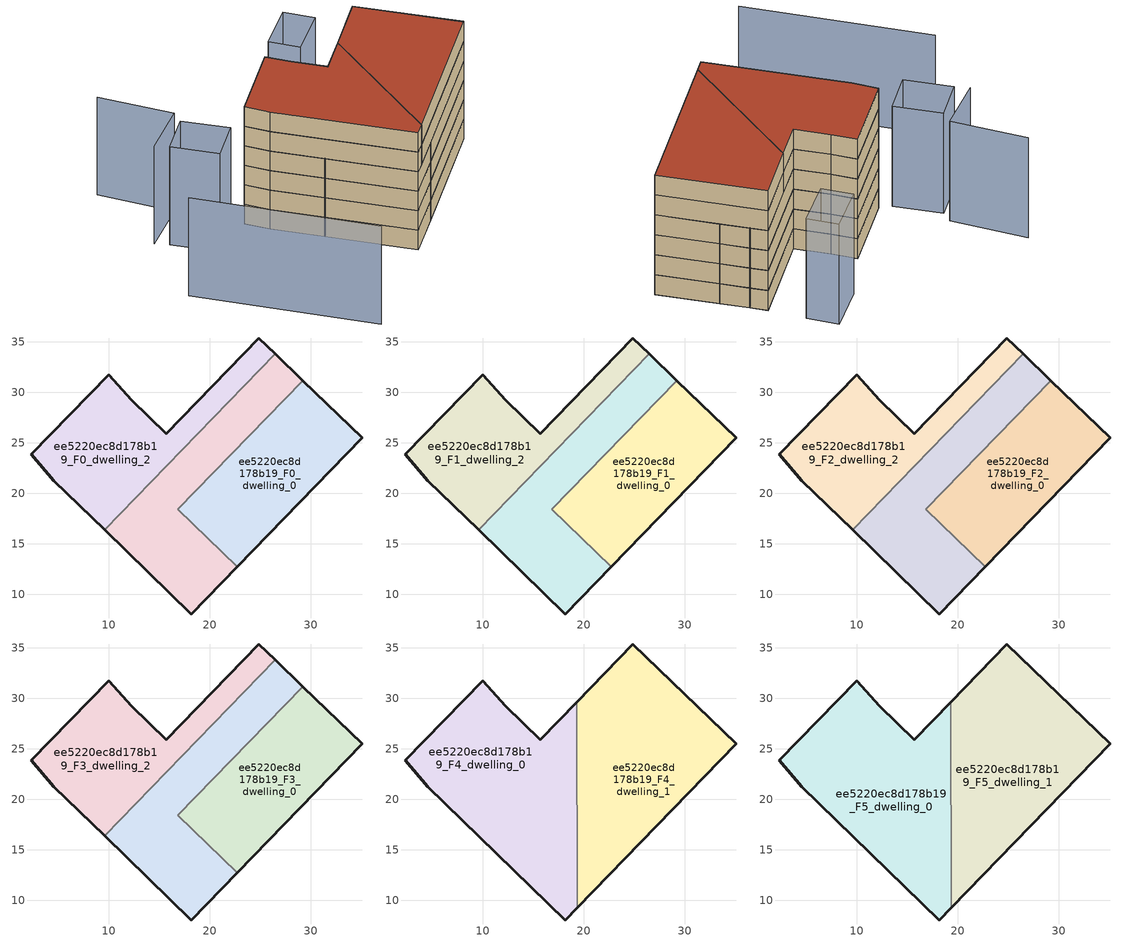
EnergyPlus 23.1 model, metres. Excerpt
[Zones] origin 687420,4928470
ee5220ec8d178b19_F0_dwelling_0
 floor ground (EU_floor_Construction): 22.72,12.73 35.1,25.48 29.23,31.17 16.86,18.42 z0
 wall outside (EU_wall_Construction): 29.23,31.17 35.1,25.48 22.72,12.73 z0:3
 wall to ee5220ec8d178b19_F0_dwelling_1 (EU_wall_Construction): 22.72,12.73 16.86,18.42 29.23,31.17 z0:3
ee5220ec8d178b19_F0_dwelling_1
 floor ground (EU_floor_Construction): 22.72,12.73 16.86,18.42 29.23,31.17 26.51,33.8 9.6,16.38 18.19,8.05 z0
 wall outside (EU_wall_Construction): 22.72,12.73 18.19,8.05 9.6,16.38 / 26.51,33.8 29.23,31.17 z0:3
 wall to ee5220ec8d178b19_F0_dwelling_2 (EU_wall_Construction): 9.6,16.38 26.51,33.8 z0:3
ee5220ec8d178b19_F0_dwelling_2
 floor ground (EU_floor_Construction): 15.71,25.92 12.32,29.21 10.01,31.72 2.37,23.87 4.59,21.24 9.6,16.38 26.51,33.8 24.89,35.38 z0
 wall outside (EU_wall_Construction): 9.6,16.38 4.59,21.24 2.37,23.87 10.01,31.72 12.32,29.21 15.71,25.92 24.89,35.38 26.51,33.8 z0:3
ee5220ec8d178b19_F1_dwelling_0
 floor to ee5220ec8d178b19_F0_dwelling_0 (EU_floor_Construction): 22.72,12.73 35.1,25.48 29.23,31.17 16.86,18.42 z3
 wall outside (EU_wall_Construction): 29.23,31.17 35.1,25.48 22.72,12.73 z3:6
 wall to ee5220ec8d178b19_F1_dwelling_1 (EU_wall_Construction): 22.72,12.73 16.86,18.42 29.23,31.17 z3:6
ee5220ec8d178b19_F1_dwelling_1
 floor to ee5220ec8d178b19_F0_dwelling_1 (EU_floor_Construction): 22.72,12.73 16.86,18.42 29.23,31.17 26.51,33.8 9.6,16.38 18.19,8.05 z3
 wall outside (EU_wall_Construction): 22.72,12.73 18.19,8.05 9.6,16.38 / 26.51,33.8 29.23,31.17 z3:6
 wall to ee5220ec8d178b19_F1_dwelling_2 (EU_wall_Construction): 9.6,16.38 26.51,33.8 z3:6
ee5220ec8d178b19_F1_dwelling_2
 floor to ee5220ec8d178b19_F0_dwelling_2 (EU_floor_Construction): 15.71,25.92 12.32,29.21 10.01,31.72 2.37,23.87 4.59,21.24 9.6,16.38 26.51,33.8 24.89,35.38 z3
 wall outside (EU_wall_Construction): 9.6,16.38 4.59,21.24 2.37,23.87 10.01,31.72 12.32,29.21 15.71,25.92 24.89,35.38 26.51,33.8 z3:6
ee5220ec8d178b19_F2_dwelling_0
 floor to ee5220ec8d178b19_F1_dwelling_0 (EU_floor_Construction): 22.72,12.73 35.1,25.48 29.23,31.17 16.86,18.42 z6
 wall outside (EU_wall_Construction): 29.23,31.17 35.1,25.48 22.72,12.73 z6:9
 wall to ee5220ec8d178b19_F2_dwelling_1 (EU_wall_Construction): 22.72,12.73 16.86,18.42 29.23,31.17 z6:9
ee5220ec8d178b19_F2_dwelling_1
 floor to ee5220ec8d178b19_F1_dwelling_1 (EU_floor_Construction): 22.72,12.73 16.86,18.42 29.23,31.17 26.51,33.8 9.6,16.38 18.19,8.05 z6
 wall outside (EU_wall_Construction): 22.72,12.73 18.19,8.05 9.6,16.38 / 26.51,33.8 29.23,31.17 z6:9
 wall to ee5220ec8d178b19_F2_dwelling_2 (EU_wall_Construction): 9.6,16.38 26.51,33.8 z6:9
ee5220ec8d178b19_F2_dwelling_2
 floor to ee5220ec8d178b19_F1_dwelling_2 (EU_floor_Construction): 15.71,25.92 12.32,29.21 10.01,31.72 2.37,23.87 4.59,21.24 9.6,16.38 26.51,33.8 24.89,35.38 z6
 wall outside (EU_wall_Construction): 9.6,16.38 4.59,21.24 2.37,23.87 10.01,31.72 12.32,29.21 15.71,25.92 24.89,35.38 26.51,33.8 z6:9
ee5220ec8d178b19_F3_dwelling_0
 floor to ee5220ec8d178b19_F2_dwelling_0 (EU_floor_Construction): 22.72,12.73 35.1,25.48 29.23,31.17 16.86,18.42 z9
 wall outside (EU_wall_Construction): 29.23,31.17 35.1,25.48 22.72,12.73 z9:12
 wall to ee5220ec8d178b19_F3_dwelling_1 (EU_wall_Construction): 22.72,12.73 16.86,18.42 29.23,31.17 z9:12
ee5220ec8d178b19_F3_dwelling_1
 floor to ee5220ec8d178b19_F2_dwelling_1 (EU_floor_Construction): 22.72,12.73 16.86,18.42 29.23,31.17 26.51,33.8 9.6,16.38 18.19,8.05 z9
 wall outside (EU_wall_Construction): 22.72,12.73 18.19,8.05 9.6,16.38 / 26.51,33.8 29.23,31.17 z9:12
 wall to ee5220ec8d178b19_F3_dwelling_2 (EU_wall_Construction): 9.6,16.38 26.51,33.8 z9:12
ee5220ec8d178b19_F3_dwelling_2
 floor to ee5220ec8d178b19_F2_dwelling_2 (EU_floor_Construction): 15.71,25.92 12.32,29.21 10.01,31.72 2.37,23.87 4.59,21.24 9.6,16.38 26.51,33.8 24.89,35.38 z9
 wall outside (EU_wall_Construction): 9.6,16.38 4.59,21.24 2.37,23.87 10.01,31.72 12.32,29.21 15.71,25.92 24.89,35.38 26.51,33.8 z9:12
ee5220ec8d178b19_F4_dwelling_0
 floor to ee5220ec8d178b19_F3_dwelling_0 (EU_floor_Construction): 19.34,16.01 19.33,20.96 16.86,18.42 z12
 floor to ee5220ec8d178b19_F3_dwelling_1 (EU_floor_Construction): 18.19,8.05 19.36,9.26 19.34,16.01 16.86,18.42 19.33,20.96 19.31,26.38 9.6,16.38 z12
 floor to ee5220ec8d178b19_F3_dwelling_2 (EU_floor_Construction): 9.6,16.38 19.31,26.38 19.3,29.63 15.71,25.92 12.32,29.21 10.01,31.72 2.37,23.87 4.59,21.24 z12
 wall outside (EU_wall_Construction): 19.36,9.26 18.19,8.05 4.59,21.24 2.37,23.87 10.01,31.72 12.32,29.21 15.71,25.92 19.3,29.63 z12:15
 wall to ee5220ec8d178b19_F4_dwelling_1 (EU_wall_Construction): 19.3,29.63 19.36,9.26 z12:15
ee5220ec8d178b19_F4_dwelling_1
 floor to ee5220ec8d178b19_F3_dwelling_0 (EU_floor_Construction): 22.72,12.73 35.1,25.48 29.23,31.17 19.33,20.96 19.34,16.01 z12
 floor to ee5220ec8d178b19_F3_dwelling_1 (EU_floor_Construction): 19.33,20.96 29.23,31.17 26.51,33.8 19.31,26.38 z12; 19.36,9.26 22.72,12.73 19.34,16.01 z12
 floor to ee5220ec8d178b19_F3_dwelling_2 (EU_floor_Construction): 19.31,26.38 26.51,33.8 24.89,35.38 19.3,29.63 z12
 wall outside (EU_wall_Construction): 19.3,29.63 24.89,35.38 35.1,25.48 19.36,9.26 z12:15
ee5220ec8d178b19_F5_dwelling_0
 floor to ee5220ec8d178b19_F4_dwelling_0 (EU_floor_Construction): 18.19,8.05 19.36,9.26 19.3,29.63 15.71,25.92 12.32,29.21 10.01,31.72 2.37,23.87 4.59,21.24 z15
 wall outside (EU_wall_Construction): 19.36,9.26 18.19,8.05 4.59,21.24 2.37,23.87 10.01,31.72 12.32,29.21 15.71,25.92 19.3,29.63 z15:18
 wall to ee5220ec8d178b19_F5_dwelling_1 (EU_wall_Construction): 19.3,29.63 19.36,9.26 z15:18
 roof outside (EU_roof_Construction): 19.3,29.63 19.36,9.26 18.19,8.05 4.59,21.24 2.37,23.87 10.01,31.72 12.32,29.21 15.71,25.92 z18
ee5220ec8d178b19_F5_dwelling_1
 floor to ee5220ec8d178b19_F4_dwelling_1 (EU_floor_Construction): 19.36,9.26 35.1,25.48 24.89,35.38 19.3,29.63 z15
 wall outside (EU_wall_Construction): 19.3,29.63 24.89,35.38 35.1,25.48 19.36,9.26 z15:18
 roof outside (EU_roof_Construction): 35.1,25.48 19.36,9.26 19.3,29.63 24.89,35.38 z18
shading: -11.33,14.35 6.16,-3.09 / -10.17,38.54 -3.7,30.64 / -3.7,30.64 -9.43,25.95 / -3.91,28.91 0.74,24.44 / 0.74,24.44 -3.18,20.37 / -3.18,20.37 -7.82,24.83 / -7.82,24.83 -3.91,28.91 / 21.74,39.17 16.99,34.71 / 16.99,34.71 14.12,37.77 / 14.12,37.77 18.87,42.23 / 18.87,42.23 21.74,39.17 z0:15
[Building]
EU S2 Campaign: North Axis=0; Terrain=City; Solar Distribution=FullExterior
[Site:Location]
Bologna: Latitude=44.5; Longitude=11.25; Time Zone=1; Elevation=37
[SizingPeriod:WeatherFileDays]
AnnualSizingPeriod: Begin Month=1; Begin Day of Month=1; End Month=12; End Day of Month=31; Day of Week for Start Day=Monday; Use Weather File Daylight Saving Period=No; Use Weather File Rain and Snow Indicators=No
[MATERIAL]
EU_InternalMass_Material: Roughness=MediumRough; Thickness=0.1; Conductivity=1; Density=1800; Specific Heat=900; Thermal Absorptance=0.9; Solar Absorptance=0.7; Visible Absorptance=0.7
[MATERIAL:NOMASS] Roughness=MediumRough; Thermal Absorptance=0.9; Solar Absorptance=0.7; Visible Absorptance=0.7
Name | Thermal Resistance
EU_wall_NoMass | 0.905828
EU_roof_NoMass | 0.37593
EU_floor_NoMass | 0.67114
[CONSTRUCTION]
EU_wall_Construction: EU_wall_NoMass
EU_roof_Construction: EU_roof_NoMass
EU_floor_Construction: EU_floor_NoMass
EU_InternalMass_Construction: EU_InternalMass_Material
[ZONE] Type=1; Multiplier=1; Ceiling Height=autocalculate; Floor Area=autocalculate; Part of Total Floor Area=Yes
Name | Volume
ee5220ec8d178b19_F0_dwelling_0 | 435.467
ee5220ec8d178b19_F1_dwelling_0; ee5220ec8d178b19_F2_dwelling_0; ee5220ec8d178b19_F3_dwelling_0 | 435.466
ee5220ec8d178b19_F4_dwelling_0 | 653.225
ee5220ec8d178b19_F5_dwelling_0 | 653.227
ee5220ec8d178b19_F0_dwelling_1 | 435.46
ee5220ec8d178b19_F1_dwelling_1; ee5220ec8d178b19_F2_dwelling_1; ee5220ec8d178b19_F3_dwelling_1 | 435.459
ee5220ec8d178b19_F4_dwelling_1 | 653.161
ee5220ec8d178b19_F5_dwelling_1 | 653.183
ee5220ec8d178b19_F0_dwelling_2; ee5220ec8d178b19_F1_dwelling_2; ee5220ec8d178b19_F2_dwelling_2; ee5220ec8d178b19_F3_dwelling_2 | 435.463
[INTERNALMASS] Construction=EU_InternalMass_Construction
Name | Zone or ZoneList | Surface Area
ee5220ec8d178b19_F0_dwelling_0_EU_InternalMass | ee5220ec8d178b19_F0_dwelling_0 | 145.157
ee5220ec8d178b19_F0_dwelling_1_EU_InternalMass | ee5220ec8d178b19_F0_dwelling_1 | 145.153
ee5220ec8d178b19_F0_dwelling_2_EU_InternalMass | ee5220ec8d178b19_F0_dwelling_2 | 145.155
ee5220ec8d178b19_F1_dwelling_0_EU_InternalMass | ee5220ec8d178b19_F1_dwelling_0 | 145.157
ee5220ec8d178b19_F1_dwelling_1_EU_InternalMass | ee5220ec8d178b19_F1_dwelling_1 | 145.153
ee5220ec8d178b19_F1_dwelling_2_EU_InternalMass | ee5220ec8d178b19_F1_dwelling_2 | 145.155
ee5220ec8d178b19_F2_dwelling_0_EU_InternalMass | ee5220ec8d178b19_F2_dwelling_0 | 145.157
ee5220ec8d178b19_F2_dwelling_1_EU_InternalMass | ee5220ec8d178b19_F2_dwelling_1 | 145.153
ee5220ec8d178b19_F2_dwelling_2_EU_InternalMass | ee5220ec8d178b19_F2_dwelling_2 | 145.155
ee5220ec8d178b19_F3_dwelling_0_EU_InternalMass | ee5220ec8d178b19_F3_dwelling_0 | 145.157
ee5220ec8d178b19_F3_dwelling_1_EU_InternalMass | ee5220ec8d178b19_F3_dwelling_1 | 145.153
ee5220ec8d178b19_F3_dwelling_2_EU_InternalMass | ee5220ec8d178b19_F3_dwelling_2 | 145.155
ee5220ec8d178b19_F4_dwelling_0_EU_InternalMass | ee5220ec8d178b19_F4_dwelling_0 | 217.742
ee5220ec8d178b19_F4_dwelling_1_EU_InternalMass | ee5220ec8d178b19_F4_dwelling_1 | 217.727
ee5220ec8d178b19_F5_dwelling_0_EU_InternalMass | ee5220ec8d178b19_F5_dwelling_0 | 217.742
ee5220ec8d178b19_F5_dwelling_1_EU_InternalMass | ee5220ec8d178b19_F5_dwelling_1 | 217.727
[OTHEREQUIPMENT] Fuel Type=Electricity; Design Level Calculation Method=Watts/Area; Power per Zone Floor Area=1; Fraction Latent=0; Fraction Radiant=0; Fraction Lost=0; Carbon Dioxide Generation Rate=0; EndUse Subcategory=EU_Step8_InternalGains
Name | Zone or ZoneList or Space or SpaceList | Schedule
EU_Step8_InternalGain_ee5220ec8d178b19_F0_dwelling_0_f000 | ee5220ec8d178b19_F0_dwelling_0 | EU_Step8_GainSchedule_ee5220ec8d178b19_F0_dwelling_0_f000
EU_Step8_InternalGain_ee5220ec8d178b19_F0_dwelling_1_f000 | ee5220ec8d178b19_F0_dwelling_1 | EU_Step8_GainSchedule_ee5220ec8d178b19_F0_dwelling_1_f000
EU_Step8_InternalGain_ee5220ec8d178b19_F0_dwelling_2_f000 | ee5220ec8d178b19_F0_dwelling_2 | EU_Step8_GainSchedule_ee5220ec8d178b19_F0_dwelling_2_f000
EU_Step8_InternalGain_ee5220ec8d178b19_F1_dwelling_0_f000 | ee5220ec8d178b19_F1_dwelling_0 | EU_Step8_GainSchedule_ee5220ec8d178b19_F1_dwelling_0_f000
EU_Step8_InternalGain_ee5220ec8d178b19_F1_dwelling_1_f000 | ee5220ec8d178b19_F1_dwelling_1 | EU_Step8_GainSchedule_ee5220ec8d178b19_F1_dwelling_1_f000
EU_Step8_InternalGain_ee5220ec8d178b19_F1_dwelling_2_f000 | ee5220ec8d178b19_F1_dwelling_2 | EU_Step8_GainSchedule_ee5220ec8d178b19_F1_dwelling_2_f000
EU_Step8_InternalGain_ee5220ec8d178b19_F2_dwelling_0_f000 | ee5220ec8d178b19_F2_dwelling_0 | EU_Step8_GainSchedule_ee5220ec8d178b19_F2_dwelling_0_f000
EU_Step8_InternalGain_ee5220ec8d178b19_F2_dwelling_1_f000 | ee5220ec8d178b19_F2_dwelling_1 | EU_Step8_GainSchedule_ee5220ec8d178b19_F2_dwelling_1_f000
EU_Step8_InternalGain_ee5220ec8d178b19_F2_dwelling_2_f000 | ee5220ec8d178b19_F2_dwelling_2 | EU_Step8_GainSchedule_ee5220ec8d178b19_F2_dwelling_2_f000
EU_Step8_InternalGain_ee5220ec8d178b19_F3_dwelling_0_f000 | ee5220ec8d178b19_F3_dwelling_0 | EU_Step8_GainSchedule_ee5220ec8d178b19_F3_dwelling_0_f000
EU_Step8_InternalGain_ee5220ec8d178b19_F3_dwelling_1_f000 | ee5220ec8d178b19_F3_dwelling_1 | EU_Step8_GainSchedule_ee5220ec8d178b19_F3_dwelling_1_f000
EU_Step8_InternalGain_ee5220ec8d178b19_F3_dwelling_2_f000 | ee5220ec8d178b19_F3_dwelling_2 | EU_Step8_GainSchedule_ee5220ec8d178b19_F3_dwelling_2_f000
EU_Step8_InternalGain_ee5220ec8d178b19_F4_dwelling_0_f000 | ee5220ec8d178b19_F4_dwelling_0 | EU_Step8_GainSchedule_ee5220ec8d178b19_F4_dwelling_0_f000
EU_Step8_InternalGain_ee5220ec8d178b19_F4_dwelling_1_f000 | ee5220ec8d178b19_F4_dwelling_1 | EU_Step8_GainSchedule_ee5220ec8d178b19_F4_dwelling_1_f000
EU_Step8_InternalGain_ee5220ec8d178b19_F5_dwelling_0_f000 | ee5220ec8d178b19_F5_dwelling_0 | EU_Step8_GainSchedule_ee5220ec8d178b19_F5_dwelling_0_f000
EU_Step8_InternalGain_ee5220ec8d178b19_F5_dwelling_1_f000 | ee5220ec8d178b19_F5_dwelling_1 | EU_Step8_GainSchedule_ee5220ec8d178b19_F5_dwelling_1_f000
[ZONEVENTILATION:DESIGNFLOWRATE] Schedule=EU_AlwaysOn; Design Flow Rate Calculation Method=AirChanges/Hour; Air Changes per Hour=0.73129; Ventilation Type=Natural; Fan Pressure Rise=0; Fan Total Efficiency=1; Constant Term Coefficient=1; Temperature Term Coefficient=0; Velocity Term Coefficient=0; Velocity Squared Term Coefficient=0; Minimum Indoor Temperature=-100; Maximum Indoor Temperature=100; Delta Temperature=-100; Minimum Outdoor Temperature=-100; Maximum Outdoor Temperature=100; Maximum Wind Speed=40
Name | Zone or ZoneList or Space or SpaceList
EU_ConstantAir_ee5220ec8d178b19_F0_dwelling_0 | ee5220ec8d178b19_F0_dwelling_0
EU_ConstantAir_ee5220ec8d178b19_F0_dwelling_1 | ee5220ec8d178b19_F0_dwelling_1
EU_ConstantAir_ee5220ec8d178b19_F0_dwelling_2 | ee5220ec8d178b19_F0_dwelling_2
EU_ConstantAir_ee5220ec8d178b19_F1_dwelling_0 | ee5220ec8d178b19_F1_dwelling_0
EU_ConstantAir_ee5220ec8d178b19_F1_dwelling_1 | ee5220ec8d178b19_F1_dwelling_1
EU_ConstantAir_ee5220ec8d178b19_F1_dwelling_2 | ee5220ec8d178b19_F1_dwelling_2
EU_ConstantAir_ee5220ec8d178b19_F2_dwelling_0 | ee5220ec8d178b19_F2_dwelling_0
EU_ConstantAir_ee5220ec8d178b19_F2_dwelling_1 | ee5220ec8d178b19_F2_dwelling_1
EU_ConstantAir_ee5220ec8d178b19_F2_dwelling_2 | ee5220ec8d178b19_F2_dwelling_2
EU_ConstantAir_ee5220ec8d178b19_F3_dwelling_0 | ee5220ec8d178b19_F3_dwelling_0
EU_ConstantAir_ee5220ec8d178b19_F3_dwelling_1 | ee5220ec8d178b19_F3_dwelling_1
EU_ConstantAir_ee5220ec8d178b19_F3_dwelling_2 | ee5220ec8d178b19_F3_dwelling_2
EU_ConstantAir_ee5220ec8d178b19_F4_dwelling_0 | ee5220ec8d178b19_F4_dwelling_0
EU_ConstantAir_ee5220ec8d178b19_F4_dwelling_1 | ee5220ec8d178b19_F4_dwelling_1
EU_ConstantAir_ee5220ec8d178b19_F5_dwelling_0 | ee5220ec8d178b19_F5_dwelling_0
EU_ConstantAir_ee5220ec8d178b19_F5_dwelling_1 | ee5220ec8d178b19_F5_dwelling_1
[HVACTEMPLATE:THERMOSTAT] Constant Heating Setpoint=20; Constant Cooling Setpoint=50
EU_HeatOnly_ee5220ec8d178b19_F0_dwelling_0; EU_HeatOnly_ee5220ec8d178b19_F0_dwelling_1; EU_HeatOnly_ee5220ec8d178b19_F0_dwelling_2; EU_HeatOnly_ee5220ec8d178b19_F1_dwelling_0; EU_HeatOnly_ee5220ec8d178b19_F1_dwelling_1; EU_HeatOnly_ee5220ec8d178b19_F1_dwelling_2; EU_HeatOnly_ee5220ec8d178b19_F2_dwelling_0; EU_HeatOnly_ee5220ec8d178b19_F2_dwelling_1; EU_HeatOnly_ee5220ec8d178b19_F2_dwelling_2; EU_HeatOnly_ee5220ec8d178b19_F3_dwelling_0; EU_HeatOnly_ee5220ec8d178b19_F3_dwelling_1; EU_HeatOnly_ee5220ec8d178b19_F3_dwelling_2; EU_HeatOnly_ee5220ec8d178b19_F4_dwelling_0; EU_HeatOnly_ee5220ec8d178b19_F4_dwelling_1; EU_HeatOnly_ee5220ec8d178b19_F5_dwelling_0; EU_HeatOnly_ee5220ec8d178b19_F5_dwelling_1
[HVACTEMPLATE:ZONE:IDEALLOADSAIRSYSTEM] System Availability Schedule=EU_AlwaysOn; Maximum Heating Supply Air Temperature=50; Minimum Cooling Supply Air Temperature=13; Maximum Heating Supply Air Humidity Ratio=0.0156; Minimum Cooling Supply Air Humidity Ratio=0.0077; Heating Limit=NoLimit; Cooling Limit=NoLimit; Heating Availability Schedule=EU_AlwaysOn; Cooling Availability Schedule=EU_CoolingOff; Dehumidification Control Type=ConstantSensibleHeatRatio; Cooling Sensible Heat Ratio=0.7; Dehumidification Setpoint=60; Humidification Control Type=None; Humidification Setpoint=30; Outdoor Air Method=None; Outdoor Air Flow Rate per Person=0.00944; Outdoor Air Flow Rate per Zone Floor Area=0; Outdoor Air Flow Rate per Zone=0; Demand Controlled Ventilation Type=None; Outdoor Air Economizer Type=NoEconomizer; Heat Recovery Type=None; Sensible Heat Recovery Effectiveness=0.7; Latent Heat Recovery Effectiveness=0.65
Name | Template Thermostat
ee5220ec8d178b19_F0_dwelling_0 | EU_HeatOnly_ee5220ec8d178b19_F0_dwelling_0
ee5220ec8d178b19_F0_dwelling_1 | EU_HeatOnly_ee5220ec8d178b19_F0_dwelling_1
ee5220ec8d178b19_F0_dwelling_2 | EU_HeatOnly_ee5220ec8d178b19_F0_dwelling_2
ee5220ec8d178b19_F1_dwelling_0 | EU_HeatOnly_ee5220ec8d178b19_F1_dwelling_0
ee5220ec8d178b19_F1_dwelling_1 | EU_HeatOnly_ee5220ec8d178b19_F1_dwelling_1
ee5220ec8d178b19_F1_dwelling_2 | EU_HeatOnly_ee5220ec8d178b19_F1_dwelling_2
ee5220ec8d178b19_F2_dwelling_0 | EU_HeatOnly_ee5220ec8d178b19_F2_dwelling_0
ee5220ec8d178b19_F2_dwelling_1 | EU_HeatOnly_ee5220ec8d178b19_F2_dwelling_1
ee5220ec8d178b19_F2_dwelling_2 | EU_HeatOnly_ee5220ec8d178b19_F2_dwelling_2
ee5220ec8d178b19_F3_dwelling_0 | EU_HeatOnly_ee5220ec8d178b19_F3_dwelling_0
ee5220ec8d178b19_F3_dwelling_1 | EU_HeatOnly_ee5220ec8d178b19_F3_dwelling_1
ee5220ec8d178b19_F3_dwelling_2 | EU_HeatOnly_ee5220ec8d178b19_F3_dwelling_2
ee5220ec8d178b19_F4_dwelling_0 | EU_HeatOnly_ee5220ec8d178b19_F4_dwelling_0
ee5220ec8d178b19_F4_dwelling_1 | EU_HeatOnly_ee5220ec8d178b19_F4_dwelling_1
ee5220ec8d178b19_F5_dwelling_0 | EU_HeatOnly_ee5220ec8d178b19_F5_dwelling_0
ee5220ec8d178b19_F5_dwelling_1 | EU_HeatOnly_ee5220ec8d178b19_F5_dwelling_1
[SIZING:ZONE] Zone Cooling Design Supply Air Temperature Input Method=SupplyAirTemperature; Zone Cooling Design Supply Air Temperature=13; Zone Heating Design Supply Air Temperature Input Method=SupplyAirTemperature; Zone Heating Design Supply Air Temperature=50; Zone Cooling Design Supply Air Humidity Ratio=0.008; Zone Heating Design Supply Air Humidity Ratio=0.008; Cooling Design Air Flow Method=DesignDay; Cooling Design Air Flow Rate=0; Cooling Minimum Air Flow per Zone Floor Area=0.000762; Cooling Minimum Air Flow=0; Cooling Minimum Air Flow Fraction=0.2; Heating Design Air Flow Method=DesignDay; Heating Design Air Flow Rate=0; Heating Maximum Air Flow per Zone Floor Area=0.002032; Heating Maximum Air Flow=0.141576; Heating Maximum Air Flow Fraction=0.3; Account for Dedicated Outdoor Air System=No; Dedicated Outdoor Air System Control Strategy=NeutralSupplyAir; Dedicated Outdoor Air Low Setpoint Temperature for Design=autosize; Dedicated Outdoor Air High Setpoint Temperature for Design=autosize; Zone Load Sizing Method=Sensible Load Only No Latent Load; Zone Latent Cooling Design Supply Air Humidity Ratio Input Method=HumidityRatioDifference; Zone Cooling Design Supply Air Humidity Ratio Difference=0.005; Zone Latent Heating Design Supply Air Humidity Ratio Input Method=HumidityRatioDifference; Zone Humidification Design Supply Air Humidity Ratio Difference=0.005
ee5220ec8d178b19_F0_dwelling_0; ee5220ec8d178b19_F0_dwelling_1; ee5220ec8d178b19_F0_dwelling_2; ee5220ec8d178b19_F1_dwelling_0; ee5220ec8d178b19_F1_dwelling_1; ee5220ec8d178b19_F1_dwelling_2; ee5220ec8d178b19_F2_dwelling_0; ee5220ec8d178b19_F2_dwelling_1; ee5220ec8d178b19_F2_dwelling_2; ee5220ec8d178b19_F3_dwelling_0; ee5220ec8d178b19_F3_dwelling_1; ee5220ec8d178b19_F3_dwelling_2; ee5220ec8d178b19_F4_dwelling_0; ee5220ec8d178b19_F4_dwelling_1; ee5220ec8d178b19_F5_dwelling_0; ee5220ec8d178b19_F5_dwelling_1
[SCHEDULE:CONSTANT]
Name | Hourly Value
EU_AlwaysOn | 1
EU_CoolingOff | 0
[SCHEDULE:FILE] Column Number=1; Rows to Skip at Top=0; Number of Hours of Data=8760; Column Separator=Comma; Interpolate to Timestep=No; Minutes per Item=60; Adjust Schedule for Daylight Savings=Yes
Name | File
EU_Step8_GainSchedule_ee5220ec8d178b19_F0_dwelling_0_f000 | ../../schedules/ee5220ec8d178b19/ee5220ec8d178b19_F0_dwelling_0_f000_gain.csv
EU_Step8_GainSchedule_ee5220ec8d178b19_F0_dwelling_1_f000 | ../../schedules/ee5220ec8d178b19/ee5220ec8d178b19_F0_dwelling_1_f000_gain.csv
EU_Step8_GainSchedule_ee5220ec8d178b19_F0_dwelling_2_f000 | ../../schedules/ee5220ec8d178b19/ee5220ec8d178b19_F0_dwelling_2_f000_gain.csv
EU_Step8_GainSchedule_ee5220ec8d178b19_F1_dwelling_0_f000 | ../../schedules/ee5220ec8d178b19/ee5220ec8d178b19_F1_dwelling_0_f000_gain.csv
EU_Step8_GainSchedule_ee5220ec8d178b19_F1_dwelling_1_f000 | ../../schedules/ee5220ec8d178b19/ee5220ec8d178b19_F1_dwelling_1_f000_gain.csv
EU_Step8_GainSchedule_ee5220ec8d178b19_F1_dwelling_2_f000 | ../../schedules/ee5220ec8d178b19/ee5220ec8d178b19_F1_dwelling_2_f000_gain.csv
EU_Step8_GainSchedule_ee5220ec8d178b19_F2_dwelling_0_f000 | ../../schedules/ee5220ec8d178b19/ee5220ec8d178b19_F2_dwelling_0_f000_gain.csv
EU_Step8_GainSchedule_ee5220ec8d178b19_F2_dwelling_1_f000 | ../../schedules/ee5220ec8d178b19/ee5220ec8d178b19_F2_dwelling_1_f000_gain.csv
EU_Step8_GainSchedule_ee5220ec8d178b19_F2_dwelling_2_f000 | ../../schedules/ee5220ec8d178b19/ee5220ec8d178b19_F2_dwelling_2_f000_gain.csv
EU_Step8_GainSchedule_ee5220ec8d178b19_F3_dwelling_0_f000 | ../../schedules/ee5220ec8d178b19/ee5220ec8d178b19_F3_dwelling_0_f000_gain.csv
EU_Step8_GainSchedule_ee5220ec8d178b19_F3_dwelling_1_f000 | ../../schedules/ee5220ec8d178b19/ee5220ec8d178b19_F3_dwelling_1_f000_gain.csv
EU_Step8_GainSchedule_ee5220ec8d178b19_F3_dwelling_2_f000 | ../../schedules/ee5220ec8d178b19/ee5220ec8d178b19_F3_dwelling_2_f000_gain.csv
EU_Step8_GainSchedule_ee5220ec8d178b19_F4_dwelling_0_f000 | ../../schedules/ee5220ec8d178b19/ee5220ec8d178b19_F4_dwelling_0_f000_gain.csv
EU_Step8_GainSchedule_ee5220ec8d178b19_F4_dwelling_1_f000 | ../../schedules/ee5220ec8d178b19/ee5220ec8d178b19_F4_dwelling_1_f000_gain.csv
EU_Step8_GainSchedule_ee5220ec8d178b19_F5_dwelling_0_f000 | ../../schedules/ee5220ec8d178b19/ee5220ec8d178b19_F5_dwelling_0_f000_gain.csv
EU_Step8_GainSchedule_ee5220ec8d178b19_F5_dwelling_1_f000 | ../../schedules/ee5220ec8d178b19/ee5220ec8d178b19_F5_dwelling_1_f000_gain.csv
